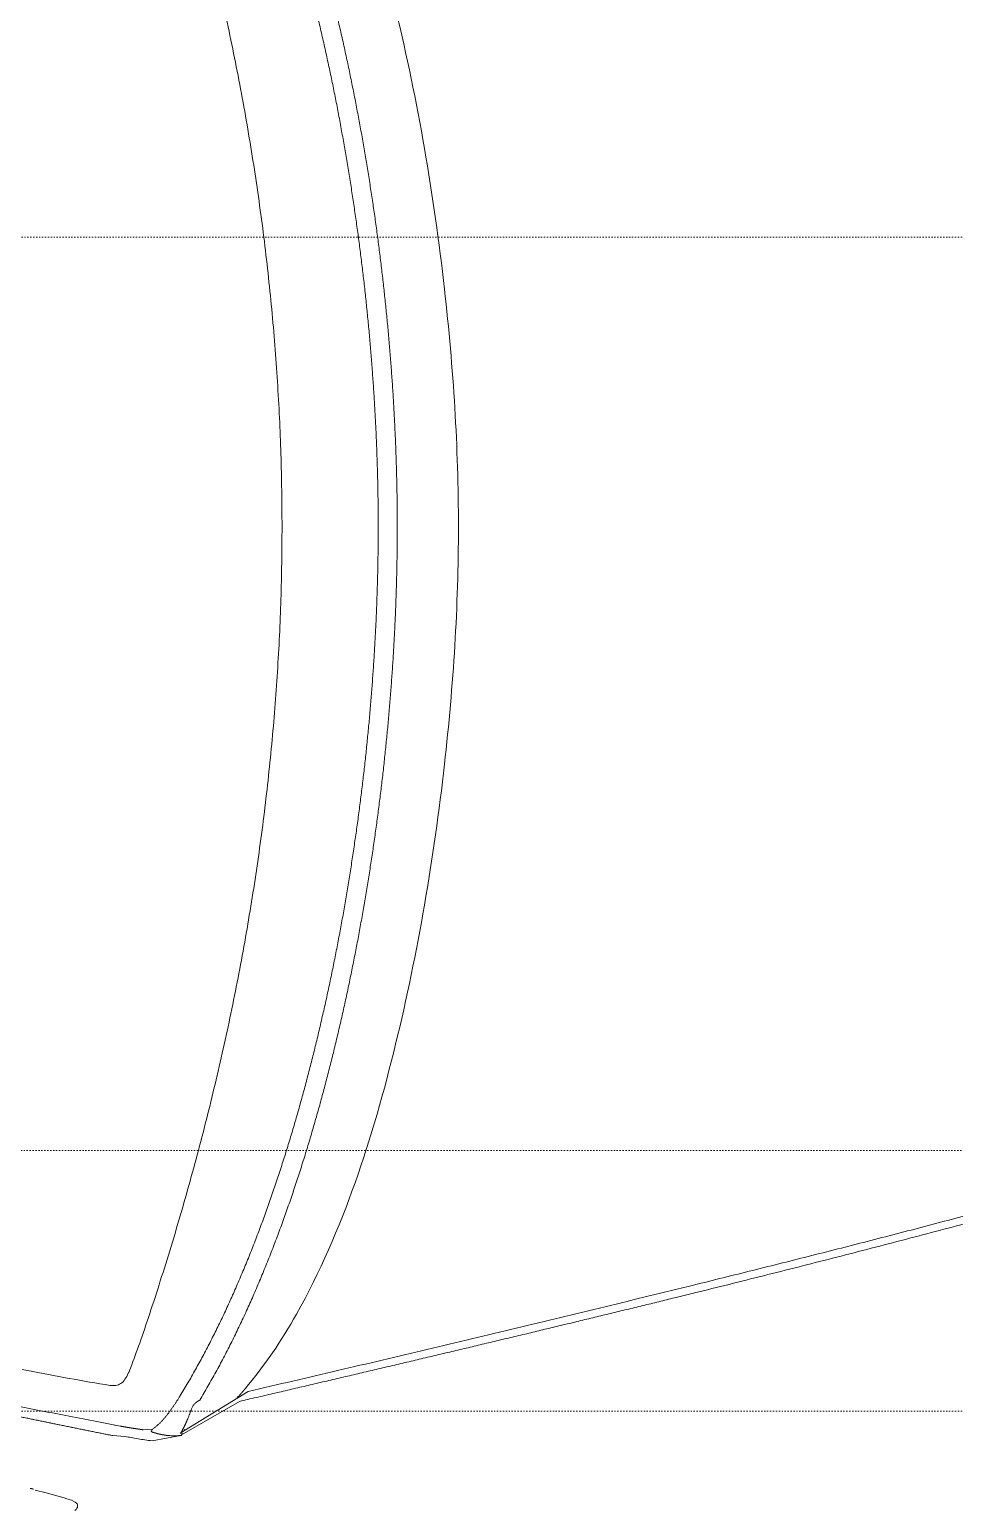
# Model space of a CAD drawing. Extents: x -1417 to 34975, y -245 to 8298.
# Drawn here: x 31141.5 to 31212.4, y 946.9 to 1060.4 of the extents above; entities that cross this region are included whole.
import ezdxf
from ezdxf.xclip import XClip

# ---------------------------------------------------------------- set-up
doc = ezdxf.new("R2010")
doc.units = 0
doc.header["$XCLIPFRAME"] = 0
doc.linetypes.add('DOT2', pattern=[0.125, 0, -0.125])
doc.layers.get('0').update_dxf_attribs({"color": 9, "lineweight": 9})
doc.layers.add('04', color=9, linetype='Continuous', lineweight=9)
doc.layers.add('20', color=9, linetype='DOT2', lineweight=9)

# ---------------------------------------------------------------- blocks, each defined once
blk = doc.blocks.new('p-araba-polo')
at = {"extrusion": (0, 0, -1)}
for p, q in [((1.1683, 0.7463), (1.1655, 0.7477)), ((1.1879, 0.7407), (1.1962, 0.7386)), ((1.033, 0.6629), (1.0852, 0.695)), ((1.0841, 0.6962), (1.0396, 0.6705)), ((1.1066, 0.7007), (1.0845, 0.6967)), ((1.1073, 0.6936), (1.1062, 0.6918)), ((1.1367, 0.6968), (1.1276, 0.6974)), ((1.1134, 0.6923), (1.1062, 0.6918)), ((1.1134, 0.6923), (1.1134, 0.6923))]:
    blk.add_line(p, q, dxfattribs=at)
at = {"flags": 128}
for points in [[(1.1683, 0.7463), (1.1701, 0.7457), (1.1719, 0.7451), (1.1739, 0.7445)], [(1.1739, 0.7445), (1.1785, 0.7432), (1.1832, 0.742), (1.1879, 0.7407)]]:
    blk.add_lwpolyline(points, dxfattribs=at)
for points, degree in [([(1.1655, 0.7477), (1.1631, 0.7494), (1.163, 0.7521), (1.1659, 0.7541)], 3), ([(1.2, 0.7372), (1.1996, 0.7373), (1.1993, 0.7374), (1.1989, 0.7375), (1.1986, 0.7376), (1.1982, 0.7377), (1.1979, 0.7377), (1.1975, 0.7378)], 7), ([(1.0847, 0.695), (1.0835, 0.6928), (1.0823, 0.6906), (1.0812, 0.6883), (1.0802, 0.686), (1.0792, 0.6836)], 5), ([(1.0835, 0.6949), (1.0837, 0.6952), (1.0838, 0.6954), (1.0839, 0.6957), (1.084, 0.6959), (1.0841, 0.6962)], 5), ([(1.0852, 0.695), (1.0851, 0.695), (1.085, 0.695), (1.0849, 0.695), (1.0848, 0.695), (1.0846, 0.695)], 5), ([(1.0847, 0.695), (1.0849, 0.695), (1.085, 0.695), (1.0852, 0.695)], 3), ([(1.0856, 0.6968), (1.0855, 0.6968), (1.0854, 0.6968), (1.0853, 0.6968)], 3), ([(1.0895, 0.6969), (1.0887, 0.6969), (1.088, 0.6968), (1.0872, 0.6968), (1.0864, 0.6968), (1.0856, 0.6968)], 5), ([(1.0904, 0.6969), (1.0901, 0.6969), (1.0898, 0.6969), (1.0895, 0.6969)], 3), ([(1.093, 0.6968), (1.0935, 0.6968), (1.094, 0.6968), (1.0944, 0.6967), (1.0949, 0.6967), (1.0954, 0.6966)], 5), ([(1.0954, 0.6966), (1.0957, 0.6966), (1.0959, 0.6965), (1.0962, 0.6965), (1.0964, 0.6965), (1.0967, 0.6964)], 5), ([(1.0967, 0.6964), (1.0963, 0.6965), (1.0958, 0.6965), (1.0954, 0.6966)], 3), ([(1.0967, 0.6964), (1.0969, 0.6964), (1.0972, 0.6963), (1.0974, 0.6963), (1.0977, 0.6962), (1.0979, 0.6962)], 5), ([(1.0979, 0.6962), (1.0975, 0.6963), (1.0971, 0.6963), (1.0967, 0.6964)], 3), ([(1.0979, 0.6962), (1.0992, 0.696), (1.1005, 0.6957), (1.1018, 0.6955), (1.103, 0.6951), (1.1043, 0.6947)], 5), ([(1.1043, 0.6947), (1.1046, 0.6947), (1.1048, 0.6946), (1.1051, 0.6945), (1.1054, 0.6944), (1.1056, 0.6943)], 5), ([(1.1056, 0.6943), (1.1052, 0.6945), (1.1048, 0.6946), (1.1043, 0.6947)], 3), ([(1.1056, 0.6943), (1.1057, 0.6943), (1.1058, 0.6942), (1.1059, 0.6942), (1.1059, 0.6942), (1.106, 0.6942)], 5), ([(1.106, 0.6942), (1.1059, 0.6942), (1.1057, 0.6943), (1.1056, 0.6943)], 3), ([(1.106, 0.6942), (1.1063, 0.6941), (1.1065, 0.694), (1.1067, 0.6939), (1.107, 0.6938), (1.1073, 0.6936)], 5), ([(1.106, 0.6942), (1.106, 0.6942), (1.106, 0.6942), (1.106, 0.6942)], 3), ([(1.1073, 0.6936), (1.1073, 0.6935), (1.1074, 0.6935), (1.1074, 0.6934), (1.1074, 0.6934), (1.1075, 0.6933)], 5), ([(1.2091, 0.682), (1.1946, 0.685), (1.1801, 0.688), (1.1656, 0.691), (1.1511, 0.6939), (1.1367, 0.6968)], 5), ([(1.0819, 0.692), (1.0819, 0.692), (1.0819, 0.692), (1.0819, 0.6919)], 3), ([(1.0853, 0.6665), (1.0897, 0.6737), (1.0944, 0.6806), (1.0995, 0.687), (1.1062, 0.6918)], 4), ([(1.1062, 0.6922), (1.1062, 0.6921), (1.1062, 0.6921), (1.1062, 0.692), (1.1062, 0.692), (1.1062, 0.6919)], 5), ([(1.1062, 0.6922), (1.1062, 0.6921), (1.1062, 0.6921), (1.1062, 0.692), (1.1062, 0.692), (1.1062, 0.6919)], 5), ([(1.1062, 0.6919), (1.1062, 0.6919), (1.1062, 0.6919), (1.1062, 0.6919), (1.1062, 0.6919), (1.1062, 0.6919)], 5), ([(1.1062, 0.6919), (1.1062, 0.6919), (1.1062, 0.6919), (1.1062, 0.6919)], 3), ([(1.131, 0.6895), (1.1285, 0.6899), (1.126, 0.6904), (1.1235, 0.6908), (1.121, 0.6912), (1.1184, 0.6916), (1.1159, 0.6919), (1.1134, 0.6923)], 7), ([(1.1356, 0.6887), (1.1356, 0.6887), (1.1356, 0.6886), (1.1355, 0.6886), (1.1355, 0.6886), (1.1355, 0.6886)], 5), ([(1.1355, 0.6886), (1.1355, 0.6886), (1.1355, 0.6886), (1.1356, 0.6886), (1.1356, 0.6887), (1.1356, 0.6887)], 5), ([(1.1649, 0.6915), (1.1649, 0.6915), (1.1649, 0.6915)], 2), ([(1.0396, 0.6705), (0.9891, 0.6588), (0.9388, 0.647), (0.8888, 0.6352), (0.839, 0.6234), (0.7894, 0.6115), (0.7401, 0.5995), (0.6909, 0.5874)], 7), ([(1.07, 0.6707), (1.07, 0.6707), (1.07, 0.6707), (1.07, 0.6707), (1.07, 0.6707), (1.07, 0.6707)], 5), ([(1.07, 0.6707), (1.07, 0.6707), (1.07, 0.6707), (1.07, 0.6707), (1.07, 0.6707), (1.07, 0.6707)], 5), ([(1.0701, 0.6696), (1.0708, 0.6699), (1.0714, 0.6703), (1.0721, 0.6707), (1.0728, 0.6713), (1.0733, 0.6717), (1.0739, 0.6723)], 6), ([(0.9187, 0), (0.9187, 0.0992), (0.9262, 0.1979), (0.9398, 0.2961), (0.9595, 0.3936), (0.9846, 0.4892), (1.0189, 0.5845), (1.0701, 0.6696)], 7), ([(1.0853, 0.6665), (1.0348, 0.5843), (0.9999, 0.4894), (0.9745, 0.3944), (0.9546, 0.2963), (0.9409, 0.1982), (0.9333, 0.099), (0.9333, 0)], 7), ([(1.0354, 0.6609), (1.0204, 0.6432), (1.0073, 0.6239), (0.996, 0.6037)], 3), ([(1.0419, 0.6684), (1.0406, 0.6669), (1.0392, 0.6654), (1.0379, 0.6639), (1.0366, 0.6624), (1.0354, 0.6609)], 5), ([(1.0354, 0.6609), (1.0366, 0.6624), (1.0379, 0.6639), (1.0392, 0.6654), (1.0406, 0.6669), (1.0419, 0.6684)], 5), ([(1.0412, 0.6668), (1.0411, 0.6669), (1.041, 0.667), (1.0408, 0.6672)], 3), ([(1.0412, 0.6668), (1.0411, 0.6668), (1.0411, 0.6669), (1.041, 0.667), (1.0409, 0.6671), (1.0408, 0.6672)], 5), ([(1.0418, 0.6684), (1.0419, 0.6684), (1.0419, 0.6684), (1.0419, 0.6684), (1.0419, 0.6684), (1.0419, 0.6684), (1.0419, 0.6684)], 6), ([(1.0419, 0.6684), (1.0419, 0.6684), (1.0419, 0.6684), (1.0419, 0.6684), (1.0419, 0.6684), (1.0419, 0.6684), (1.0419, 0.6684)], 6), ([(0.996, 0.6037), (0.96, 0.5393), (0.9375, 0.4684), (0.92, 0.3968)], 3), ([(0.9187, 0), (0.9187, -0.0992), (0.9262, -0.1979), (0.9398, -0.2961), (0.9595, -0.3936), (0.9846, -0.4892), (1.0189, -0.5845), (1.0701, -0.6696)], 7), ([(1.0853, -0.6665), (1.0348, -0.5843), (0.9999, -0.4894), (0.9745, -0.3944), (0.9546, -0.2963), (0.9409, -0.1982), (0.9333, -0.099), (0.9333, 0)], 7)]:
    blk.add_open_spline(points, degree=degree)
for points, degree, knots in [([(1.0835, 0.6949), (1.0835, 0.6949), (1.0835, 0.6949), (1.0835, 0.6949), (1.0835, 0.6949), (1.0835, 0.6949), (1.0835, 0.6949), (1.0835, 0.6949), (1.0835, 0.6949), (1.0835, 0.6949), (1.0835, 0.6949)], 5, [0, 0, 0, 0, 0, 0, 1, 1, 1, 1, 1, 1.000001, 1.000001, 1.000001, 1.000001, 1.000001, 1.000001]), ([(1.0853, 0.6968), (1.0851, 0.6968), (1.0847, 0.6968), (1.0844, 0.6966), (1.0841, 0.6965), (1.0841, 0.6963), (1.0841, 0.6962)], 3, [0, 0, 0, 0, 0.226641, 0.489612, 0.73866, 1, 1, 1, 1]), ([(1.093, 0.6968), (1.0925, 0.6969), (1.0916, 0.6969), (1.0908, 0.6969), (1.0904, 0.6969)], 3, [0, 0, 0, 0, 0.627101, 1, 1, 1, 1]), ([(1.0954, 0.6966), (1.095, 0.6967), (1.0942, 0.6968), (1.0934, 0.6968), (1.093, 0.6968)], 3, [0, 0, 0, 0, 0.505636, 1, 1, 1, 1]), ([(1.1073, 0.6936), (1.1072, 0.6936), (1.107, 0.6938), (1.1066, 0.6939), (1.1062, 0.6941), (1.106, 0.6942)], 3, [0, 0, 0, 0, 0.23445, 0.472231, 1, 1, 1, 1]), ([(1.1066, 0.7007), (1.1085, 0.7005), (1.1121, 0.7001), (1.1174, 0.6992), (1.1226, 0.6983), (1.1259, 0.6977), (1.1276, 0.6974)], 3, [0, 0, 0, 0, 0.249853, 0.499728, 0.749768, 1, 1, 1, 1]), ([(1.1075, 0.6933), (1.1074, 0.6934), (1.1074, 0.6935), (1.1073, 0.6935), (1.1073, 0.6936)], 3, [0, 0, 0, 0, 0.501057, 1, 1, 1, 1]), ([(1.1367, 0.6968), (1.1487, 0.6944), (1.1728, 0.6895), (1.197, 0.6845), (1.2091, 0.682)], 3, [0, 0, 0, 0, 0.500039, 1, 1, 1, 1]), ([(1.0764, 0.6763), (1.0769, 0.6775), (1.0778, 0.68), (1.0787, 0.6824), (1.0792, 0.6836)], 3, [0, 0, 0, 0, 0.511036, 1, 1, 1, 1]), ([(1.2133, 0.6735), (1.2066, 0.6748), (1.1931, 0.6775), (1.1725, 0.6814), (1.1518, 0.6855), (1.1379, 0.6882), (1.131, 0.6895)], 3, [0, 0, 0, 0, 0.24266, 0.489789, 0.74853, 1, 1, 1, 1]), ([(1.0739, 0.6723), (1.0744, 0.6729), (1.0755, 0.6741), (1.0761, 0.6756), (1.0764, 0.6763)], 3, [0, 0, 0, 0, 0.499911, 1, 1, 1, 1]), ([(1.033, 0.6629), (1.0101, 0.6576), (0.9644, 0.6469), (0.8959, 0.6308), (0.8275, 0.6145), (0.7594, 0.598), (0.7142, 0.5869), (0.6916, 0.5814)], 3, [0, 0, 0, 0, 0.200074, 0.400125, 0.600159, 0.800117, 1, 1, 1, 1]), ([(1.1426, 0.6577), (1.141, 0.658), (1.1379, 0.6585), (1.1335, 0.6585), (1.1295, 0.6564), (1.1265, 0.6525), (1.1242, 0.6477), (1.1229, 0.6442), (1.1222, 0.6424)], 3, [0, 0, 0, 0, 0.19548, 0.351811, 0.493077, 0.645392, 0.816793, 1, 1, 1, 1]), ([(1.1222, 0.6424), (1.1229, 0.6442), (1.1242, 0.6477), (1.1265, 0.6525), (1.1295, 0.6564), (1.1335, 0.6585), (1.1379, 0.6585), (1.141, 0.658), (1.1426, 0.6577)], 3, [0, 0, 0, 0, 0.183207, 0.354608, 0.506923, 0.648189, 0.80452, 1, 1, 1, 1]), ([(1.2061, 0.646), (1.1954, 0.6481), (1.1743, 0.6523), (1.1532, 0.6559), (1.1426, 0.6577)], 3, [0, 0, 0, 0, 0.502145, 1, 1, 1, 1]), ([(1.0993, 0.5749), (1.102, 0.5834), (1.1072, 0.5996), (1.1147, 0.6221), (1.1199, 0.6361), (1.1222, 0.6424)], 3, [0, 0, 0, 0, 0.374907, 0.71679, 1, 1, 1, 1]), ([(0.3769, 0.5048), (0.3854, 0.5073), (0.4025, 0.5121), (0.4283, 0.5193), (0.4542, 0.5264), (0.4802, 0.5334), (0.5063, 0.5403), (0.5325, 0.5472), (0.5587, 0.554), (0.5851, 0.5608), (0.6115, 0.5675), (0.6379, 0.5742), (0.6644, 0.5808), (0.6821, 0.5852), (0.6909, 0.5874)], 3, [0, 0, 0, 0, 0.083342, 0.166682, 0.25, 0.333306, 0.416615, 0.499936, 0.583268, 0.666606, 0.749946, 0.83329, 0.916643, 1, 1, 1, 1]), ([(0.6916, 0.5814), (0.6764, 0.5776), (0.6461, 0.5701), (0.6008, 0.5587), (0.5557, 0.5472), (0.5107, 0.5355), (0.4661, 0.5235), (0.4216, 0.5114), (0.3923, 0.5031), (0.3777, 0.4989)], 3, [0, 0, 0, 0, 0.142912, 0.285805, 0.428682, 0.57154, 0.714362, 0.857157, 1, 1, 1, 1]), ([(1.007, 0), (1.0071, 0.0093), (1.0072, 0.0278), (1.0078, 0.0557), (1.0089, 0.0835), (1.0105, 0.1113), (1.0124, 0.1391), (1.0149, 0.1668), (1.0177, 0.1945), (1.0209, 0.2221), (1.0246, 0.2497), (1.0287, 0.2773), (1.0332, 0.3047), (1.0381, 0.3322), (1.0434, 0.3595), (1.049, 0.3867), (1.0551, 0.4139), (1.0616, 0.441), (1.0684, 0.468), (1.0756, 0.4949), (1.0831, 0.5217), (1.091, 0.5484), (1.0965, 0.5661), (1.0993, 0.5749)], 3, [0, 0, 0, 0, 0.047619, 0.095238, 0.142857, 0.190476, 0.238095, 0.285714, 0.333333, 0.380952, 0.428571, 0.47619, 0.523809, 0.571428, 0.619047, 0.666666, 0.714285, 0.761904, 0.809523, 0.857143, 0.904762, 0.952381, 1, 1, 1, 1]), ([(0.92, 0.3968), (0.9028, 0.3261), (0.8804, 0.1943), (0.8718, 0.0608), (0.8718, 0)], 3, [0, 0, 0, 0, 0.54461, 1, 1, 1, 1]), ([(0.92, -0.3968), (0.9028, -0.3261), (0.8804, -0.1943), (0.8718, -0.0608), (0.8718, 0)], 3, [0, 0, 0, 0, 0.54461, 1, 1, 1, 1]), ([(1.007, 0), (1.0071, -0.0093), (1.0072, -0.0278), (1.0078, -0.0557), (1.0089, -0.0835), (1.0105, -0.1113), (1.0124, -0.1391), (1.0149, -0.1668), (1.0177, -0.1945), (1.0209, -0.2221), (1.0246, -0.2497), (1.0287, -0.2773), (1.0332, -0.3047), (1.0381, -0.3322), (1.0434, -0.3595), (1.049, -0.3867), (1.0551, -0.4139), (1.0616, -0.441), (1.0684, -0.468), (1.0756, -0.4949), (1.0831, -0.5217), (1.091, -0.5484), (1.0965, -0.5661), (1.0993, -0.5749)], 3, [0, 0, 0, 0, 0.047619, 0.095238, 0.142857, 0.190476, 0.238095, 0.285714, 0.333333, 0.380952, 0.428571, 0.47619, 0.523809, 0.571428, 0.619047, 0.666666, 0.714285, 0.761904, 0.809523, 0.857143, 0.904762, 0.952381, 1, 1, 1, 1])]:
    blk.add_open_spline(points, degree=degree, knots=knots)
blk = doc.blocks.new('catikatirevizepergole-krt')
for points in [[(-30, 270), (-30, 200), (-800, 200), (-800, 270)], [(-30, 180), (-30, 110), (-800, 110), (-800, 180)]]:
    blk.add_lwpolyline(points, close=True)

msp = doc.modelspace()

# ---------------------------------------------------------------- block references
at = {"layer": '04'}
ref = msp.add_blockref('p-araba-polo', (31261.57, 1022.31), dxfattribs=dict(at, xscale=100, yscale=100, zscale=100, rotation=180))
XClip(ref).set_block_clipping_path([(-0.0924763951, -0.9835002962), (4.0650970395, 0.9845199444)])
at = {"layer": '20'}
msp.add_blockref('catikatirevizepergole-krt', (31648.84, 774.5), dxfattribs=at)

doc.saveas('drawing.dxf')
